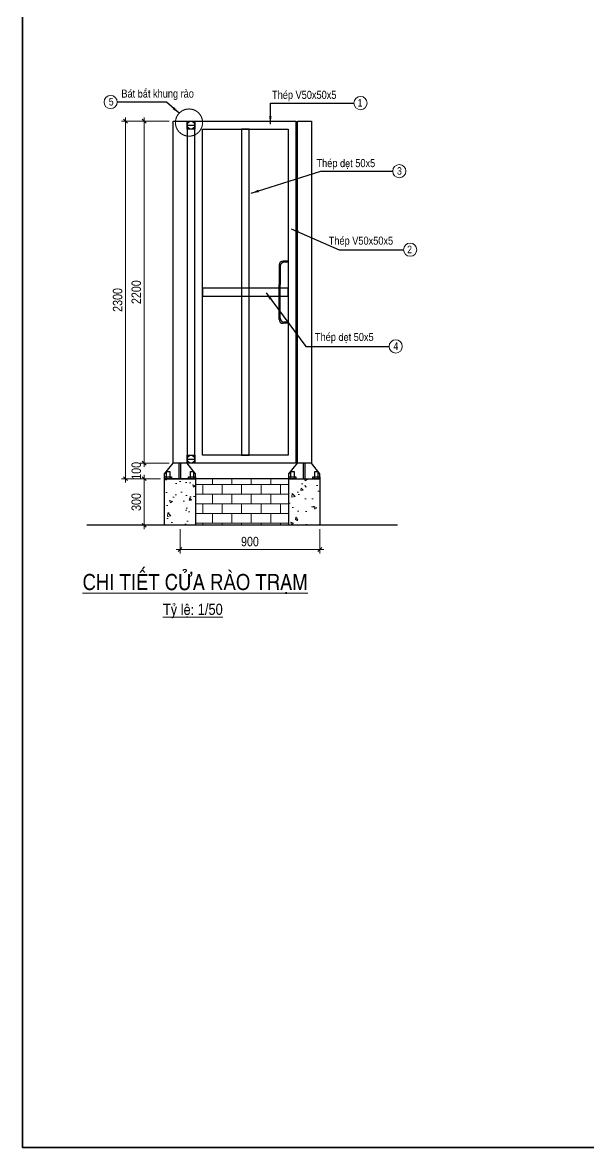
# Model space of a CAD drawing. Header units: millimetres. Extents: x 330554 to 656471, y 11007 to 130943.
# Drawn here: x 411156 to 418440, y 38045 to 52525 of the extents above; entities that cross this region are included whole.
import ezdxf

# ---------------------------------------------------------------- set-up
doc = ezdxf.new("R2010")
doc.units = ezdxf.units.MM
doc.header["$LTSCALE"] = 6
doc.linetypes.add('DASHED2', pattern=[9.525, 6.35, -3.175])
for name, color, linetype, lineweight in [('8', 8, 'Continuous', 9), ('HACTH', 253, 'Continuous', 5), ('Hatch', 250, 'Continuous', 13), ('netlonkhungten', 32, 'Continuous', 35), ('Text', 7, 'Continuous', 13)]:
    doc.layers.add(name, color=color, linetype=linetype, lineweight=lineweight)
for name, color, linetype in [('BULONG', 7, 'Continuous'), ('Cot', 150, 'Continuous'), ('Khung Bao', 101, 'Continuous'), ('Thep', 11, 'Continuous')]:
    doc.layers.add(name, color=color, linetype=linetype)
doc.styles.get("Standard").update_dxf_attribs({"font": 'VHELVCN.TTF', "height": 120})
doc.dimstyles.new('kt-50', dxfattribs={"dimtxt": 120, "dimasz": 50, "dimexe": 50, "dimexo": 50, "dimgap": 40, "dimtad": 1, "dimtoh": 1, "dimdec": 0, "dimlfac": 0.5, "dimzin": 1, "dimdsep": 46, "dimtxsty": 'Standard', "dimblk": 'OBLIQUE', "dimcen": 50, "dimdle": 50, "dimclrd": 8, "dimclre": 8, "dimclrt": 7, "dimadec": 0, "dimazin": 0, "dimtfac": 1, "dimtdec": 0, "dimtix": 1, "dimtofl": 0, "dimtmove": 0, "dimatfit": 3, "dimldrblk": 'ARCHTICK', "dimfxl": 1, "dimtolj": 1, "dimtzin": 1, "dimlwd": -1, "dimlwe": -1, "dimarcsym": 0})
doc.dimstyles.new('Mui Ten', dxfattribs={"dimtxt": 100, "dimasz": 100, "dimexe": 0.18, "dimexo": 50, "dimgap": 20, "dimtad": 2, "dimtoh": 1, "dimdec": 0, "dimzin": 0, "dimdsep": 46, "dimtxsty": 'Standard', "dimcen": 0.09, "dimclrd": 2, "dimclre": 2, "dimclrt": 2, "dimadec": 0, "dimazin": 0, "dimtfac": 1, "dimtdec": 0, "dimtofl": 0, "dimtmove": 0, "dimatfit": 3, "dimfxl": 1, "dimtolj": 1, "dimtzin": 0, "dimarcsym": 0})

# ---------------------------------------------------------------- blocks, each defined once
blk = doc.blocks.new('_Oblique')
at = {"color": 0, "lineweight": -2}
blk.add_line((-0.5, -0.5), (0.5, 0.5), dxfattribs=at)
blk = doc.blocks.new('*D528')
at = {"layer": '8', "color": 8, "transparency": 16777216}
for p, q in [((413183, 46003), (413183, 45692)), ((414983, 46003), (414983, 45692)), ((415033, 45742), (413133, 45742))]:
    blk.add_line(p, q, dxfattribs=at)
at = {"layer": 'Defpoints', "color": 0, "transparency": 16777216}
for p in [(413183, 46053), (414983, 46053), (413183, 45742)]:
    blk.add_point(p, dxfattribs=at)
at = {"layer": '8', "color": 8, "transparency": 16777216, "xscale": 50, "yscale": 50, "zscale": 50, "rotation": 180}
blk.add_blockref('_Oblique', (413183, 45742), dxfattribs=at)
at = {"layer": '8', "color": 8, "transparency": 16777216, "xscale": 50, "yscale": 50, "zscale": 50}
blk.add_blockref('_Oblique', (414983, 45742), dxfattribs=at)
at = {"layer": '8', "color": 7, "transparency": 16777216, "insert": (414083, 45843), "char_height": 120, "attachment_point": 5}
blk.add_mtext('\\A1;900', dxfattribs=at)
blk = doc.blocks.new('_ArchTick')
at = {"color": 0, "const_width": 0.15}
blk.add_lwpolyline([(-0.5, -0.5), (0.5, 0.5)], dxfattribs=at)
blk = doc.blocks.new('*D529')
at = {"layer": '8', "color": 8, "transparency": 16777216}
for p, q in [((412481, 51304), (412481, 46603)), ((413043, 51254), (412431, 51254)), ((412933, 46653), (412431, 46653))]:
    blk.add_line(p, q, dxfattribs=at)
at = {"layer": 'Defpoints', "color": 0, "transparency": 16777216}
for p in [(413093, 51254), (412481, 46653), (412983, 46653)]:
    blk.add_point(p, dxfattribs=at)
at = {"layer": '8', "color": 8, "transparency": 16777216, "xscale": 50, "yscale": 50, "zscale": 50}
for p, rotation in [((412481, 51254), 90), ((412481, 46653), 270)]:
    blk.add_blockref('_Oblique', p, dxfattribs=dict(at, rotation=rotation))
at = {"layer": '8', "color": 7, "transparency": 16777216, "insert": (412380, 48954), "char_height": 120, "attachment_point": 5, "rotation": 90}
blk.add_mtext('\\A1;2300', dxfattribs=at)
blk = doc.blocks.new('*D530')
at = {"layer": 'Defpoints', "color": 0, "transparency": 16777216}
for p in [(413093, 46854), (412722, 46653), (412983, 46653)]:
    blk.add_point(p, dxfattribs=at)
at = {"layer": 'Text', "color": 8, "transparency": 16777216}
for p, q in [((413043, 46854), (412672, 46854)), ((412722, 46854), (412722, 46904)), ((412933, 46653), (412672, 46653)), ((412722, 46653), (412722, 46603))]:
    blk.add_line(p, q, dxfattribs=at)
at = {"layer": 'Text', "color": 8, "transparency": 16777216, "xscale": 50, "yscale": 50, "zscale": 50}
for p, rotation in [((412722, 46854), 270), ((412722, 46653), 90)]:
    blk.add_blockref('_Oblique', p, dxfattribs=dict(at, rotation=rotation))
at = {"layer": 'Text', "color": 7, "transparency": 16777216, "insert": (412620, 46754), "char_height": 120, "attachment_point": 5, "rotation": 90}
blk.add_mtext('\\A1;100', dxfattribs=at)
blk = doc.blocks.new('*D531')
at = {"layer": '8', "color": 8, "transparency": 16777216}
for p, q in [((412722, 51304), (412722, 46804)), ((413043, 51254), (412672, 51254)), ((413043, 46854), (412672, 46854))]:
    blk.add_line(p, q, dxfattribs=at)
at = {"layer": 'Defpoints', "color": 0, "transparency": 16777216}
for p in [(413093, 51254), (412722, 46854), (413093, 46854)]:
    blk.add_point(p, dxfattribs=at)
at = {"layer": '8', "color": 8, "transparency": 16777216, "xscale": 50, "yscale": 50, "zscale": 50}
for p, rotation in [((412722, 51254), 90), ((412722, 46854), 270)]:
    blk.add_blockref('_Oblique', p, dxfattribs=dict(at, rotation=rotation))
at = {"layer": '8', "color": 7, "transparency": 16777216, "insert": (412620, 49054), "char_height": 120, "attachment_point": 5, "rotation": 90}
blk.add_mtext('\\A1;2200', dxfattribs=at)
blk = doc.blocks.new('bulong')
for points in [[(0, 0), (184, 0), (184, 51), (0, 51)], [(51, 0), (133, 0), (133, 182), (51, 182)]]:
    blk.add_lwpolyline(points, close=True)
blk = doc.blocks.new('*D302')
at = {"layer": 'Defpoints', "color": 0, "transparency": 16777216}
for p in [(412933, 46653), (412722, 46053), (412983, 46053)]:
    blk.add_point(p, dxfattribs=at)
at = {"layer": 'Text', "color": 8, "transparency": 16777216}
for p, q in [((412883, 46653), (412672, 46653)), ((412722, 46703), (412722, 46003)), ((412933, 46053), (412672, 46053))]:
    blk.add_line(p, q, dxfattribs=at)
at = {"layer": 'Text', "color": 8, "transparency": 16777216, "xscale": 50, "yscale": 50, "zscale": 50}
for p, rotation in [((412722, 46653), 90), ((412722, 46053), 270)]:
    blk.add_blockref('_Oblique', p, dxfattribs=dict(at, rotation=rotation))
at = {"layer": 'Text', "color": 7, "transparency": 16777216, "insert": (412620, 46353), "char_height": 120, "attachment_point": 5, "rotation": 90}
blk.add_mtext('\\A1;300', dxfattribs=at)

msp = doc.modelspace()

# ---------------------------------------------------------------- hatches: boundary and pattern name
at = {"layer": 'HACTH'}
h = msp.add_hatch(dxfattribs=at)
h.set_pattern_fill('AR-CONC', color=256, scale=50, style=0)
h.set_pattern_definition([(130, (846599.93, -114420.15), (-358.6301, -31.37607), [37.5, -412.5]), (185, (846599.93, -114420.15), (69.37567, 376.09607), [30, -330]), (79.5486, (846570.04, -114422.77), (-289.2547, 344.71977), [31.8701, -350.57106]), (133.8158, (846599.93, -114320.15), (-533.62052, -82.7595), [56.25, -618.75]), (83.3644, (846555.46, -114327.05), (-467.33135, 487.05894), [47.80514, -525.8565]), (188.8158, (846599.9, -114320.15), (-467.331, 487.0593), [45, -495]), (159, (846549.93, -114345.15), (-298.45353, -201.30945), [37.5, -412.5]), (214, (846549.93, -114345.15), (-121.65767, 362.57502), [30, -330]), (108.5486, (846525.06, -114361.93), (-420.11131, 161.26525), [31.8701, -350.57106]), (142.5, (846599.93, -114420.15), (-6.079928, 166.446927), [0, -326, 0, -335, 0, -331.25]), (172.5, (846599.93, -114420.15), (-131.53477, 197.205856), [0, -191, 0, -318.5, 0, -126.25]), (212.5, (846711.43, -114420.15), (-266.91122, -11.277436), [0, -125, 0, -390, 0, -517.5]), (222.5, (846761.43, -114420.15), (-291.59308, 50.05249), [0, -162.5, 0, -259, 0, -367.5])])
h.paths.add_polyline_path([(412983.256, 46653.224), (413383.256, 46653.224), (413383.256, 46053.224), (412983.256, 46053.224)])
h.paths.add_polyline_path([(414583.256, 46653.224), (414983.256, 46653.224), (414983.256, 46053.224), (414583.256, 46053.224)])
at = {"layer": 'Hatch'}
h = msp.add_hatch(dxfattribs=at)
h.set_pattern_fill('BRICK', color=42, scale=500, style=0)
h.set_pattern_definition([(180, (846599.93, -114420.15), (0, 125), []), (90, (846599.93, -114420.15), (250, 2e-14), [125, -125]), (90, (846474.93, -114420.15), (250, 2e-14), [-125, 125])])
h.paths.add_polyline_path([(414583.256, 46053.224), (414583.256, 46653.224), (413383.256, 46653.224), (413383.256, 46053.224)])

# ---------------------------------------------------------------- linework, layer by layer
at = {"layer": 'Cot', "color": 150}
for points in [[(413383.256, 46053.224), (412983.256, 46053.224), (412983.256, 46653.224), (413383.256, 46653.224)], [(414983.256, 46053.224), (414583.256, 46053.224), (414583.256, 46653.224), (414983.256, 46653.224)]]:
    msp.add_lwpolyline(points, close=True, dxfattribs=at)
at = {"layer": 'Khung Bao'}
for p, q in [((414583.256, 46653.224), (413383.256, 46653.224)), ((415983.256, 46053.224), (411983.256, 46053.224))]:
    msp.add_line(p, q, dxfattribs=at)
at = {"layer": 'netlonkhungten'}
msp.add_lwpolyline([(411155.911, 62158.905), (444445.149, 62158.905), (444445.149, 38044.506), (411155.911, 38044.506)], close=True, dxfattribs=at)
at = {"layer": 'Text'}
for centre in [(412290.156, 51501.623), (415506.44, 51488.017), (416004.933, 50611.249), (416144.84, 49600.498), (415958.829, 48355.864)]:
    msp.add_circle(centre, 84.965, dxfattribs=at)
at = {"layer": 'Text', "linetype": 'DASHED2', "ltscale": 300}
msp.add_circle((413298.712, 51237.033), 174.825, dxfattribs=at)
at = {"layer": 'Thep'}
for p, q in [((413273.256, 51204.026), (413373.256, 51204.026)), ((414458.574, 49404.761), (414458.574, 49154.026)), ((414473.574, 49389.761), (414473.574, 49154.026)), ((414574.228, 49454.761), (414508.574, 49454.761)), ((414574.228, 49439.761), (414523.574, 49439.761)), ((414574.228, 49454.761), (414574.228, 48653.291)), ((414458.574, 48703.291), (414458.574, 49154.026)), ((414473.574, 48718.291), (414473.574, 49154.026)), ((414574.228, 48668.291), (414523.574, 48668.291)), ((414574.228, 48653.291), (414508.574, 48653.291)), ((412983.256, 46713.957), (413093.256, 46854.026)), ((413273.256, 46854.026), (413093.256, 46854.026)), ((413173.256, 46653.224), (413173.256, 46854.026)), ((413193.256, 46653.224), (413193.256, 46854.026)), ((413273.256, 46904.026), (413373.256, 46904.026)), ((413383.256, 46713.957), (413273.256, 46854.026)), ((414583.256, 46713.957), (414693.256, 46854.026)), ((414773.256, 46653.224), (414773.256, 46854.026)), ((414793.256, 46653.224), (414793.256, 46854.026)), ((414983.256, 46713.957), (414873.256, 46854.026)), ((412983.256, 46653.224), (412983.256, 46713.957)), ((413383.256, 46653.224), (412983.256, 46653.224)), ((413383.256, 46653.224), (413383.256, 46713.957)), ((414583.256, 46653.224), (414583.256, 46713.957)), ((414983.256, 46653.224), (414983.256, 46713.957))]:
    msp.add_line(p, q, dxfattribs=at)
for points in [[(413273.256, 46854.026), (413093.256, 46854.026), (413093.256, 51254.026), (413273.256, 51254.026)], [(413373.256, 51154.026), (413273.256, 51154.026), (413273.256, 51254.026), (413373.256, 51254.026)], [(413373.256, 51254.026), (414674.228, 51254.026), (414674.228, 46854.026), (413373.256, 46854.026)], [(413473.256, 51154.026), (414574.228, 51154.026), (414574.228, 46954.026), (413473.256, 46954.026)], [(413973.742, 46954.026), (414073.742, 46954.026), (414073.742, 51154.026), (413973.742, 51154.026)], [(414873.256, 46854.026), (414693.256, 46854.026), (414693.256, 51254.026), (414873.256, 51254.026)], [(413473.256, 49104.026), (413473.256, 49004.026), (414574.228, 49004.026), (414574.228, 49104.026)], [(413373.256, 46854.026), (413273.256, 46854.026), (413273.256, 46954.026), (413373.256, 46954.026)]]:
    msp.add_lwpolyline(points, close=True, dxfattribs=at)
for centre in [(413323.256, 51204.026), (413323.256, 46904.026)]:
    msp.add_circle(centre, 50, dxfattribs=at)
for centre, start, end in [((414508.574, 49404.761), 90, 180), ((414523.574, 49389.761), 90, 180), ((414508.574, 48703.291), 180, 270), ((414523.574, 48718.291), 180, 270)]:
    msp.add_arc(centre, 50, start, end, dxfattribs=at)

# ---------------------------------------------------------------- block references
at = {"layer": 'BULONG', "color": 0, "xscale": -0.5, "yscale": 0.5, "zscale": 0.5}
for p in [(413075.379, 46653.224), (413383.256, 46653.224), (414675.379, 46653.224), (414983.256, 46653.224)]:
    msp.add_blockref('bulong', p, dxfattribs=at)

# ---------------------------------------------------------------- texts
at = {"layer": 'Text'}
for s, height, p in [('Baùt baét khung raøo', 103.2192, (412428.542, 51558.722)), ('Theùp V50x50x5', 103.2192, (414367.56, 51542.555)), ('Theùp deït 50x5', 103.2192, (414939.379, 50663.607)), ('3', 96.768, (415976.015, 50566.414)), ('Theùp V50x50x5', 103.2192, (415097.038, 49665.566)), ('Theùp deït 50x5', 103.2192, (414919.127, 48425.597)), ('4', 96.768, (415929.911, 48311.029)), ('%%UCHI TIEÁT CÖÛA RAØO TRAÏM', 208.00512, (411928.652, 45219.226)), ('%%UTyû leä: 1/50', 144.00194, (412963.529, 44900.197))]:
    msp.add_text(s, height=height, dxfattribs=at).set_placement(p)
at = {"layer": 'Text', "char_height": 96.768, "width": 119.952, "attachment_point": 5}
for s, insert in [('5', (412297.562, 51505.316)), ('1', (415499.034, 51491.71)), ('2', (416137.434, 49604.191))]:
    msp.add_mtext(s, dxfattribs=dict(at, insert=insert))

# ---------------------------------------------------------------- dimensions: what is measured, and where the dimension line sits
at = {"layer": '8'}
for base, p1, p2, angle, picture, middle in [((412480.864, 46653.224), (413093.256, 51254.026), (412983.256, 46653.224), 90, '*D529', (412379.584, 48953.625)), ((412721.708, 46854.026), (413093.256, 51254.026), (413093.256, 46854.026), 90, '*D531', (412620.428, 49054.026)), ((413183.256, 45741.602), (414983.256, 46053.224), (413183.256, 46053.224), 180, '*D528', (414083.256, 45842.882))]:
    dim = msp.add_linear_dim(base=base, p1=p1, p2=p2, angle=angle, dimstyle='kt-50', dxfattribs=at)
    dim.commit()
    dim.dimension.update_dxf_attribs({"geometry": picture, "text_midpoint": middle})
at = {"layer": 'Text'}
for base, p1, p2, picture, middle in [((412721.708, 46653.224), (413093.256, 46854.026), (412983.256, 46653.224), '*D530', (412620.428, 46753.625)), ((412721.708, 46053.224), (412933.256, 46653.224), (412983.256, 46053.224), '*D302', (412620.428, 46353.224))]:
    dim = msp.add_linear_dim(base=base, p1=p1, p2=p2, angle=90, dimstyle='kt-50', dxfattribs=at)
    dim.commit()
    dim.dimension.update_dxf_attribs({"geometry": picture, "text_midpoint": middle})

# ---------------------------------------------------------------- leaders
for points in [[(413171.682, 51357.146), (413008.487, 51501.623), (412375.121, 51501.623)], [(414345.278, 51218.333), (414345.278, 51488.017), (415421.474, 51488.017)], [(414098.988, 50327.263), (414993.924, 50611.249), (415919.968, 50611.249)], [(414614.627, 49867.936), (415229.416, 49600.498), (416059.874, 49600.498)], [(414290.094, 49046.687), (414799.901, 48355.864), (415873.863, 48355.864)]]:
    msp.add_leader(points, dimstyle='Mui Ten', override={"dimgap": 20, "dimtad": 0}, dxfattribs=at)

doc.saveas('drawing.dxf')
